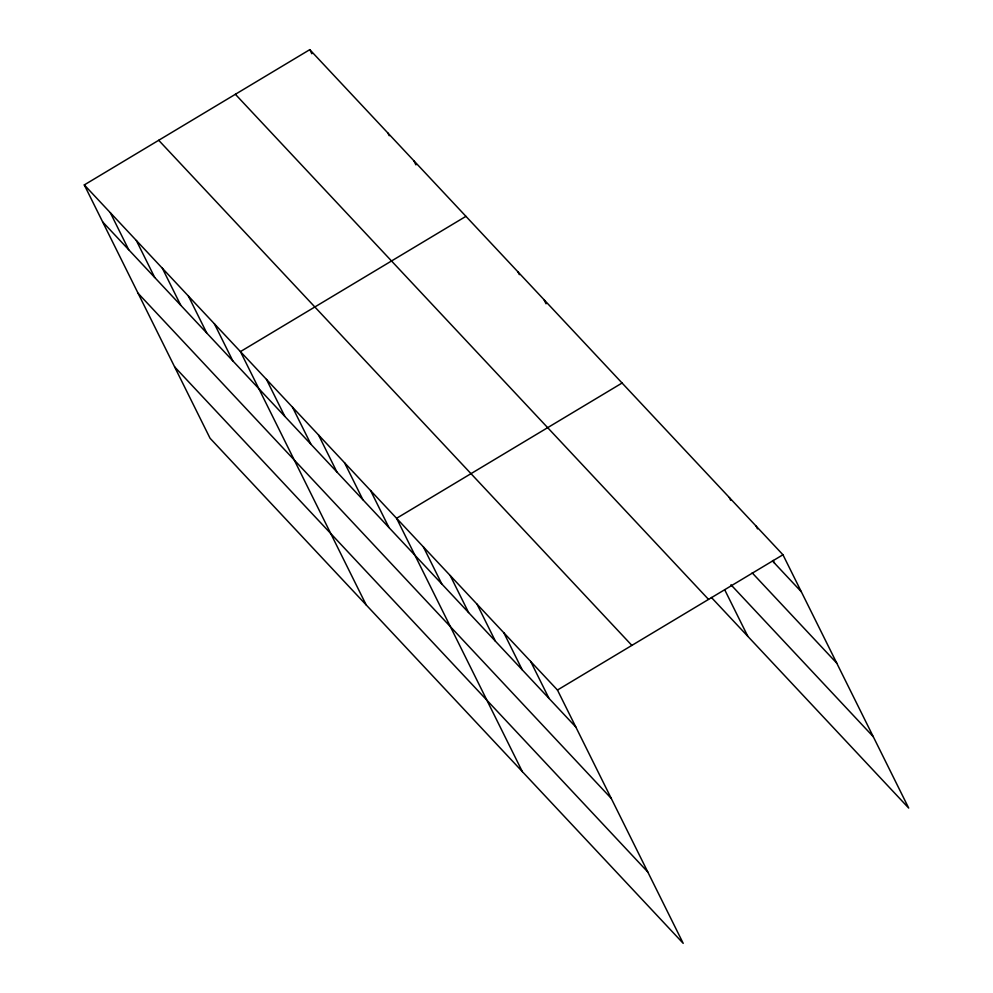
<?xml version="1.0" encoding="UTF-8"?>
<svg xmlns="http://www.w3.org/2000/svg" width="993" height="993" viewBox="0 0 993 993"><rect width="100%" height="100%" fill="white"/><g stroke="black" fill="none" stroke-linecap="round" stroke-linejoin="round"><path stroke-width="1.49" d="M84.293 184.921L557.458 690.036L683.209 943.35L210.044 438.236L84.293 184.921L309.791 49.65L782.956 554.764L908.707 808.079L711.398 597.451M465.94 216.337L240.443 351.609L366.181 604.923M622.077 383.025L396.592 518.296L522.33 771.611M557.458 690.036L782.956 554.764M772.455 560.946L801.326 591.766M752.197 572.874L836.764 663.15M730.96 584.778L873.269 736.694M235.378 94.285L708.543 599.4M158.706 140.286L631.871 645.4M102.664 221.923L575.828 727.037M138.101 293.307L611.266 798.422M174.607 366.851L647.771 871.966M756.145 526.141L757.51 528.884M773.15 560.4L774.515 563.143M729.334 497.518L730.699 500.261M724.654 589.668L747.828 636.339M544.003 299.687L546.051 303.796M517.986 271.896L519.339 274.639M413.882 160.779L415.93 164.888M387.866 133L389.219 135.731M309.791 49.65L311.827 53.759M530.647 661.412L549.017 698.414M503.836 632.789L522.206 669.791M477.025 604.166L495.395 641.168M450.214 575.543L468.584 612.544M423.403 546.92L441.773 583.921M370.563 490.517L388.933 527.519M344.534 462.738L362.904 499.74M318.517 434.946L336.888 471.96M292.488 407.167L310.859 444.169M266.459 379.388L284.83 416.39M214.414 323.83L232.784 360.831M188.397 296.051L206.767 333.052M162.368 268.259L180.738 305.273M136.339 240.48L154.709 277.481M110.322 212.701L128.693 249.702"/></g></svg>
